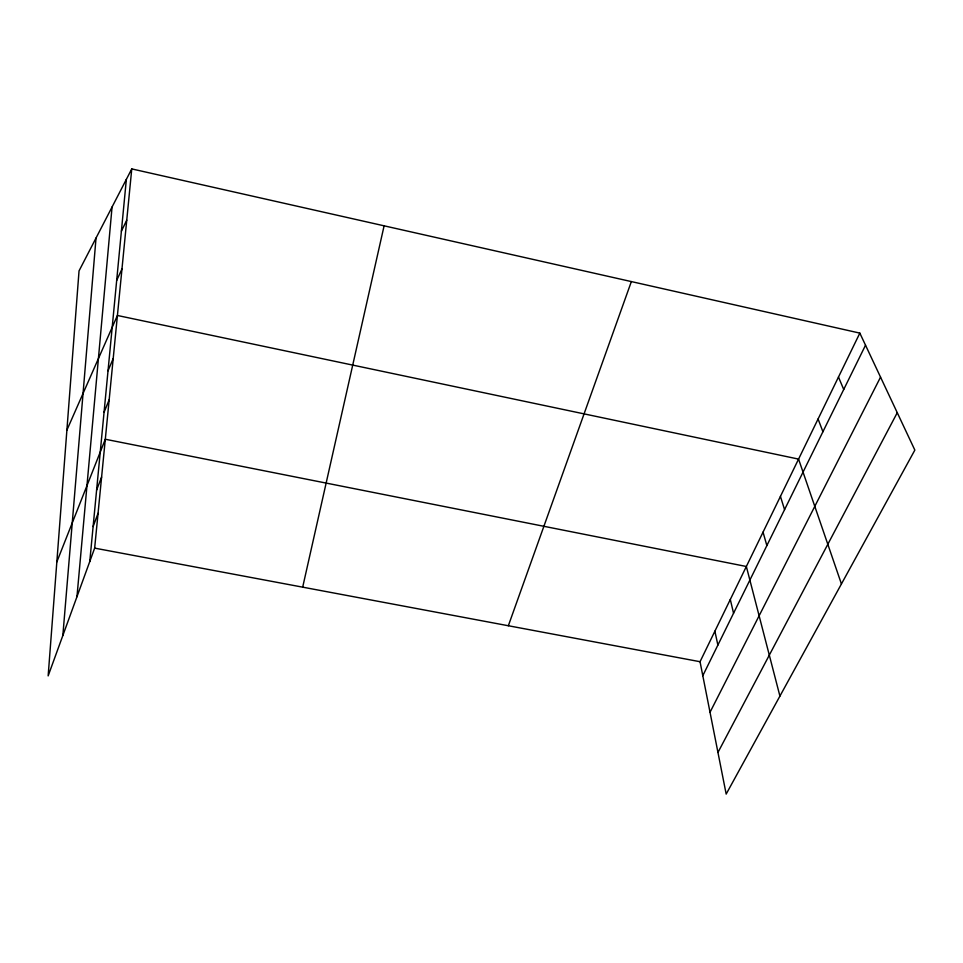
<?xml version="1.0" encoding="UTF-8"?>
<svg xmlns="http://www.w3.org/2000/svg" width="963" height="963" viewBox="0 0 963 963"><rect width="100%" height="100%" fill="white"/><g stroke="black" fill="none" stroke-linecap="round" stroke-linejoin="round"><path stroke-width="1.44" d="M62.848 635.508L96.023 238.042M76.968 596.723L112.057 207.021M89.764 561.549L126.358 179.347M131.762 168.91L79.038 270.892L48.15 675.894L94.651 548.128L131.762 168.91L859.839 333.114L914.85 450.094L726.174 794.09L700.041 661.713L859.839 333.114M302.683 587.165L384.105 225.824M508.344 625.745L631.355 281.581M93.11 526.556L98.057 513.327M96.601 490.095L101.597 477.058M56.841 561.898L105.304 439.248L746.349 566.485L779.922 696.105M104.052 412.308L109.168 399.789M108.025 370.779L113.201 358.573M66.892 430.112L117.414 315.479L798.568 459.098L841.433 583.951M116.679 280.414L121.964 268.978M121.398 231.144L126.743 220.178M702.797 675.713L865.52 345.211M710.02 712.283L880.543 377.135M717.953 752.452L897.263 412.694M94.651 548.128L700.041 661.713M838.472 377.027L843.732 389.485M818.081 418.989L822.92 431.737M780.439 496.39L784.568 509.632M763.045 532.154L766.861 545.6M730.303 599.48L733.553 613.238M714.883 631.198L717.88 645.078"/></g></svg>
